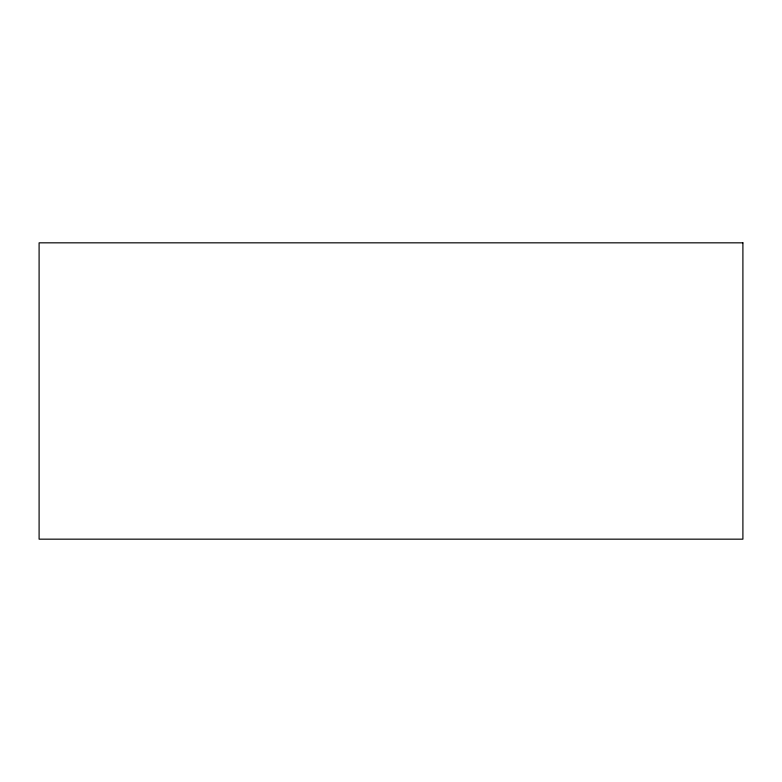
<?xml version="1.0" encoding="UTF-8"?>
<svg xmlns="http://www.w3.org/2000/svg" width="782" height="782" viewBox="0 0 782 782"><rect width="100%" height="100%" fill="white"/><g stroke="black" fill="none" stroke-linecap="round" stroke-linejoin="round"><path stroke-width="1.17" d="M742.9 242.831L39.1 242.831L39.1 539.169L742.9 539.169L742.9 242.831"/></g></svg>
